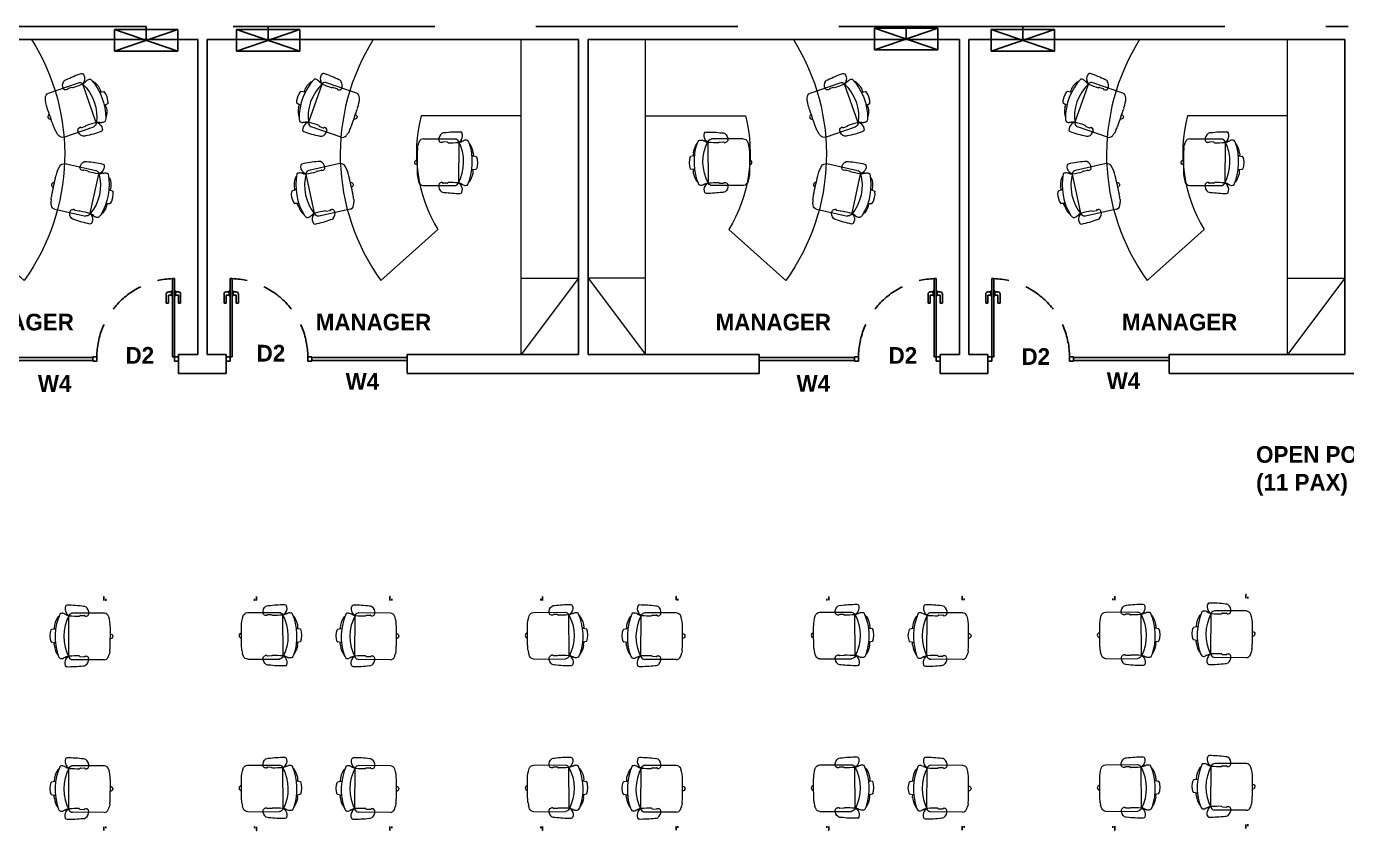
# Model space of a CAD drawing. Header units: inches. Extents: x 482566 to 494966, y -26460 to -22226.
# Drawn here: x 486806 to 487428, y -23959 to -23580 of the extents above; entities that cross this region are included whole.
import ezdxf

# ---------------------------------------------------------------- set-up
doc = ezdxf.new("R2010")
doc.units = ezdxf.units.IN
doc.header["$LTSCALE"] = 15
doc.header["$MEASUREMENT"] = 0
for name, pattern in [('DASHED', [0.75, 0.5, -0.25]), ('HIDDEN2', [0.1875, 0.125, -0.0625]), ('TRATTEGGIATA2', [9.525, 6.35, -3.175])]:
    doc.linetypes.add(name, pattern=pattern)
doc.layers.add('A-furniture', color=50, linetype='Continuous', lineweight=9)
doc.layers.add('I-ANNO-TEXT', color=7, linetype='Continuous', lineweight=18)
for name, color, linetype in [('GLAZING', 4, 'Continuous'), ('I-FURN', 4, 'Continuous'), ('I-WALL-IN', 3, 'Continuous'), ('SUI GAS LINE', 30, 'TRATTEGGIATA2')]:
    doc.layers.add(name, color=color, linetype=linetype)
doc.styles.add('MICRO', font='')
doc.styles.get('MICRO').set_extended_font_data('MicrogrammaSSi', bold=True)

# ---------------------------------------------------------------- blocks, each defined once
blk = doc.blocks.new('A$C6A0E07C9')
at = {"layer": 'A-furniture'}
for p, q in [((-0.214, 0.272), (0.118, 0.288)), ((-0.269, 0.177), (-0.266, 0.205)), ((-0.012, 0.242), (-0.025, 0.242)), ((-0.011, 0.243), (-0.012, 0.242)), ((-0.008, 0.248), (-0.011, 0.243)), ((-0.011, 0.243), (-0.011, 0.243)), ((0.038, 0.251), (-0.003, 0.25)), ((0.042, 0.251), (0.045, 0.247)), ((0.045, 0.247), (0.046, 0.246)), ((0.046, 0.246), (0.048, 0.245)), ((0.048, 0.245), (0.048, 0.245)), ((0.159, 0.25), (0.179, -0.167)), ((0.315, 0.152), (0.319, 0.129)), ((-0.291, 0.02), (-0.289, 0.029)), ((-0.288, 0.01), (-0.291, 0.02)), ((-0.289, 0.029), (-0.284, 0.038)), ((-0.282, 0.002), (-0.288, 0.01)), ((-0.284, 0.038), (-0.276, 0.044)), ((-0.274, -0.003), (-0.282, 0.002)), ((-0.276, 0.044), (-0.267, 0.046)), ((0.315, 0.121), (0.306, 0.12)), ((0.313, 0.121), (0.347, 0.116)), ((0.351, 0.113), (0.36, 0.088)), ((0.364, 0.015), (0.358, -0.011)), ((0.36, 0.088), (0.366, 0.051)), ((0.366, 0.051), (0.364, 0.015)), ((-0.264, -0.004), (-0.274, -0.003)), ((0.311, -0.022), (0.322, -0.023)), ((0.32, -0.023), (0.355, -0.015)), ((0.355, -0.015), (0.356, -0.013)), ((0.356, -0.013), (0.358, -0.011)), ((-0.189, -0.217), (0.143, -0.2)), ((0.009, -0.176), (-0.004, -0.177)), ((0.009, -0.176), (0.009, -0.176)), ((0.01, -0.176), (0.009, -0.176)), ((0.013, -0.182), (0.01, -0.176)), ((0.059, -0.18), (0.018, -0.183)), ((0.063, -0.179), (0.066, -0.175)), ((0.066, -0.175), (0.067, -0.174)), ((0.067, -0.174), (0.069, -0.173)), ((0.069, -0.173), (0.069, -0.173)), ((0.296, -0.147), (0.284, -0.159))]:
    blk.add_line(p, q, dxfattribs=at)
for centre, radius, start, end in [((0.027, 0.278), 0.0792, 129.4999, 189.1152), ((0.007, 0.283), 0.0635, 94.0792, 117.5938), ((0.224, -0.892), 1.257, 92.3594, 100.1757), ((0.117, 0.241), 0.0463, 34.0902, 88.4441), ((0.108, 0.326), 0.0879, 309.6726, 333.0223), ((0.172, 0.345), 0.0192, 28.1256, 89.2436), ((-1.125, 2.793), 2.849, 297.1157, 298.0695), ((-0.92, -0.013), 1.143, 14.0931, 15.0056), ((0.121, 0.323), 0.0749, 330.3794, 24.513), ((0.234, 0.223), 0.0597, 72.5282, 107.7011), ((0.195, 0.222), 0.0806, 25.5198, 45.5387), ((0.182, 0.142), 0.452, 175.5289, 182.0991), ((0.594, -0.035), 0.893, 162.1203, 164.4323), ((-0.21, 0.223), 0.0487, 94.526, 161.0109), ((-0.022, 0.271), 0.0292, 192.0047, 264.4409), ((-0.004, 0.244), 0.00623, 84.8455, 131.3174), ((0.037, 0.241), 0.0101, 64.5281, 88.6391), ((0.001, 1.553), 1.309, 272.0899, 276.676), ((0.149, 0.274), 0.0211, 279.8693, 313.3434), ((-0.249, 0.025), 0.471, 334.5973, 30.9732), ((0.17, 0.245), 0.0129, 130.1366, 158.0173), ((0.187, 0.181), 0.0779, 100.0525, 108.2672), ((-0.301, 0.026), 0.614, 339.6108, 22.0467), ((0.128, 0.125), 0.189, 8.0925, 40.8276), ((72.219, 3.627), 72.574, 182.76527, 182.92488), ((0.31, 0.129), 0.0088, 301.088, 3.1667), ((0.347, 0.111), 0.00513, 22.8184, 91.0076), ((0.081, -0.062), 0.341, 182.481, 200.7553), ((0.116, -0.038), 0.211, 328.6962, 1.8079), ((0.318, -0.031), 0.00903, 2.1237, 63.3709), ((-0.186, -0.16), 0.0572, 202.8821, 266.1169), ((0.052, -0.207), 0.0792, 176.5782, 236.1936), ((0.002, -0.206), 0.0292, 101.2525, 173.6887), ((0.031, -0.214), 0.0635, 248.0997, 271.6142), ((0.017, -0.177), 0.00623, 234.376, 280.848), ((0.058, -0.17), 0.0101, 277.0543, 301.1654), ((0.152, -1.479), 1.309, 89.0174, 93.6036), ((0.138, -0.155), 0.0449, 276.7939, 330.1521), ((0.172, -0.191), 0.0211, 52.3501, 85.8241), ((0.197, -0.155), 0.0211, 212.6602, 229.0352), ((0.163, -0.292), 0.122, 63.0548, 80.6357), ((0.136, -0.248), 0.0879, 32.6712, 56.0209), ((0.202, -0.26), 0.0192, 276.4498, 337.5679), ((-0.92, -0.013), 1.143, 350.6964, 351.6126), ((0.149, -0.244), 0.0749, 341.1805, 35.314), ((0.324, 0.055), 0.26, 246.1539, 250.8174), ((0.249, -0.153), 0.0392, 254.2998, 275.9911), ((0.254, -0.14), 0.0518, 269.3553, 293.3788), ((0.131, 0.976), 1.257, 265.5178, 273.334)]:
    blk.add_arc(centre, radius, start, end, dxfattribs=at)
blk = doc.blocks.new('*U164')
at = {"layer": 'A-furniture'}
for p, q in [((2.5, -0.6), (2.5, 0)), ((3.3, -0.6), (0, -0.6)), ((0.8, -0.6), (0.8, -1.65)), ((1.992, -1.476), (2.525, -2.072))]:
    blk.add_line(p, q, dxfattribs=at)
at = {"layer": 'A-furniture', "linetype": 'HIDDEN2'}
blk.add_line((2.5, 0), (3.3, -0.6), dxfattribs=at)
at = {"layer": 'A-furniture'}
for centre, radius, start, end in [((1.189, -0.145), 1.554, 255.5214, 301.111), ((1.204, -0.234), 2.264, 237.868, 305.7215)]:
    blk.add_arc(centre, radius, start, end, dxfattribs=at)
for p, rotation in [((1.323, -1.428), 86.85652716130764), ((0.691, -2.585), 248.0226334994808), ((1.546, -2.651), 279.5773348211345)]:
    blk.add_blockref('A$C6A0E07C9', p, dxfattribs=dict(at, rotation=rotation))
blk = doc.blocks.new('1505774114')
for p, q in [((381, 1577, 616), (411, 1577, 616)), ((413, 1557, 26), (395, 1557, 26)), ((2781, 1557, 26), (2799, 1557, 26)), ((2813, 1577, 616), (2783, 1577, 616)), ((381, -23, 616), (411, -23, 616)), ((413, -3, 26), (395, -3, 26)), ((2781, -3, 26), (2799, -3, 26)), ((2813, -23, 616), (2783, -23, 616))]:
    blk.add_line(p, q)
at = {"extrusion": (1.22461e-16, 1, 0)}
for centre, radius in [((-381, 586, 1577), 10.5), ((-381, 586, 1577), 8.5), ((-2813, 586, 1577), 10.5), ((-2813, 586, 1577), 8.5)]:
    blk.add_circle(centre, radius, dxfattribs=at)
at = {"extrusion": (0, -1, 0)}
for centre, radius in [((381, 586, 23), 10.5), ((381, 586, 23), 8.5), ((2813, 586, 23), 10.5), ((2813, 586, 23), 8.5)]:
    blk.add_circle(centre, radius, dxfattribs=at)
blk = doc.blocks.new('glass doors- 900')
for p, q in [((387081, -15046), (387081, -14225)), ((387102, -15046), (387102, -14226)), ((387017, -14483), (387017, -14387)), ((387070, -14366), (387038, -14366)), ((387081, -14355), (387070, -14355)), ((387070, -14408), (387070, -14355)), ((387102, -14355), (387113, -14355)), ((387113, -14408), (387113, -14355)), ((387113, -14366), (387145, -14366)), ((387167, -14483), (387167, -14387)), ((387038, -14483), (387017, -14483)), ((387038, -14483), (387038, -14398)), ((387070, -14398), (387038, -14398)), ((387081, -14408), (387070, -14408)), ((387102, -14408), (387113, -14408)), ((387113, -14398), (387145, -14398)), ((387145, -14483), (387145, -14398)), ((387145, -14483), (387167, -14483)), ((387038, -15046), (387038, -15093)), ((387081, -15046), (387038, -15046)), ((387081, -15046), (387081, -15093)), ((387081, -15046), (387081, -15093)), ((387081, -15046), (387102, -15046)), ((387895, -15046), (387895, -15093)), ((387895, -15046), (387895, -15093)), ((387895, -15046), (387895, -15046)), ((387895, -15046), (387938, -15046)), ((387938, -15046), (387938, -15093)), ((387081, -15093), (387038, -15093)), ((387895, -15093), (387938, -15093))]:
    blk.add_line(p, q)
at = {"linetype": 'DASHED', "ltscale": 50}
blk.add_arc((387070, -15050), 825, 358.6028, 89.255, dxfattribs=at)
for centre, start, end in [((387038, -14387), 90, 180), ((387145, -14387), 0, 90)]:
    blk.add_arc(centre, 21.4, start, end)

msp = doc.modelspace()

# ---------------------------------------------------------------- linework, layer by layer
at = {"ltscale": 3}
for p, q in [((486876.93, -23581.39), (486847.07, -23581.39)), ((486847.07, -23581.39), (486847.07, -23591.61)), ((486847.07, -23591.61), (486876.93, -23581.39)), ((486876.93, -23581.39), (486847.07, -23581.39)), ((486847.07, -23581.39), (486876.93, -23591.61)), ((486876.93, -23591.61), (486876.93, -23581.39)), ((486934.43, -23581.39), (486904.57, -23581.39)), ((486904.57, -23581.39), (486904.57, -23591.61)), ((486904.57, -23591.61), (486934.43, -23581.39)), ((486934.43, -23581.39), (486904.57, -23581.39)), ((486904.57, -23581.39), (486934.43, -23591.61)), ((486934.43, -23591.61), (486934.43, -23581.39)), ((487235.43, -23580.89), (487205.57, -23580.89)), ((487205.57, -23580.89), (487205.57, -23591.11)), ((487205.57, -23591.11), (487235.43, -23580.89)), ((487235.43, -23580.89), (487205.57, -23580.89)), ((487205.57, -23580.89), (487235.43, -23591.11)), ((487235.43, -23591.11), (487235.43, -23580.89)), ((487290.43, -23581.39), (487260.57, -23581.39)), ((487260.57, -23581.39), (487260.57, -23591.61)), ((487260.57, -23591.61), (487290.43, -23581.39)), ((487290.43, -23581.39), (487260.57, -23581.39)), ((487260.57, -23581.39), (487290.43, -23591.61)), ((487290.43, -23591.61), (487290.43, -23581.39)), ((486847.07, -23591.61), (486876.93, -23591.61)), ((486904.57, -23591.61), (486934.43, -23591.61)), ((487205.57, -23591.11), (487235.43, -23591.11)), ((487260.57, -23591.61), (487290.43, -23591.61))]:
    msp.add_line(p, q, dxfattribs=at)
at = {"layer": 'GLAZING', "elevation": 6.93}
for points in [[(486836.82, -23736.26), (486791.82, -23736.26)], [(486836.82, -23737.61), (486791.82, -23737.61)], [(486836.82, -23736.26), (486836.82, -23737.61)], [(486940.2, -23736.26), (486940.2, -23737.61)], [(486985.2, -23736.26), (486940.2, -23736.26)], [(486985.2, -23737.61), (486940.2, -23737.61)], [(487196.09, -23736.26), (487151.09, -23736.26)], [(487196.09, -23737.61), (487151.09, -23737.61)], [(487196.09, -23736.26), (487196.09, -23737.61)], [(487299.47, -23736.26), (487299.47, -23737.61)], [(487344.47, -23736.26), (487299.47, -23736.26)], [(487344.47, -23737.61), (487299.47, -23737.61)]]:
    msp.add_lwpolyline(points, dxfattribs=at)
at = {"layer": 'I-WALL-IN'}
for p, q in [((486711.18, -23586.22, 6.93), (486886.32, -23586.22, 6.93)), ((486886.32, -23586.22, 6.93), (486886.32, -23734.72, 6.93)), ((486890.82, -23586.22, 6.93), (487065.96, -23586.22, 6.93)), ((486890.82, -23586.22, 6.93), (486890.82, -23734.72, 6.93)), ((487065.96, -23586.22, 6.93), (487065.96, -23734.72, 6.93)), ((487070.46, -23586.22, 6.93), (487245.59, -23586.22, 6.93)), ((487070.46, -23586.22, 6.93), (487070.46, -23734.72, 6.93)), ((487245.59, -23586.22, 6.93), (487245.59, -23734.72, 6.93)), ((487250.09, -23586.22, 6.93), (487427.4, -23586.22, 6.93)), ((487250.09, -23586.22, 6.93), (487250.09, -23734.72, 6.93)), ((487427.4, -23586.22, 6.93), (487427.4, -23734.72, 6.93)), ((486877.32, -23739.22, 6.93), (486877.32, -23734.72, 6.93)), ((486899.7, -23739.22, 6.93), (486899.7, -23734.72, 6.93)), ((486985.2, -23739.22, 6.93), (486985.2, -23734.72, 6.93)), ((487101.15, -23734.72, 6.93), (487146.15, -23734.72, 6.93)), ((487146.15, -23734.72, 6.93), (487151.09, -23734.72, 6.93)), ((487151.09, -23739.22, 6.93), (487151.09, -23734.72, 6.93)), ((487236.59, -23734.72, 6.93), (487245.59, -23734.72, 6.93)), ((487236.59, -23739.22, 6.93), (487236.59, -23734.72, 6.93)), ((487250.09, -23734.72, 6.93), (487258.97, -23734.72, 6.93)), ((487258.97, -23739.22, 6.93), (487258.97, -23734.72, 6.93)), ((487344.47, -23734.72, 6.93), (487427.4, -23734.72, 6.93)), ((487344.47, -23739.22, 6.93), (487344.47, -23734.72, 6.93)), ((486877.32, -23739.22, 6.93), (486877.32, -23743.72, 6.93)), ((486899.7, -23743.72, 6.93), (486899.7, -23739.22, 6.93)), ((486985.2, -23743.72, 6.93), (486985.2, -23739.22, 6.93)), ((487151.09, -23743.72, 6.93), (487151.09, -23739.22, 6.93)), ((487236.59, -23739.22, 6.93), (487236.59, -23743.72, 6.93)), ((487258.97, -23743.72, 6.93), (487258.97, -23739.22, 6.93)), ((487344.47, -23739.22, 6.93), (487344.47, -23743.72, 6.93)), ((486890.82, -23743.72, 6.93), (486886.32, -23743.72, 6.93)), ((487070.46, -23743.72, 6.93), (487065.96, -23743.72, 6.93)), ((487146.15, -23743.72, 6.93), (487101.15, -23743.72, 6.93)), ((487146.15, -23743.72, 6.93), (487151.09, -23743.72, 6.93)), ((487236.59, -23743.72, 6.93), (487245.59, -23743.72, 6.93)), ((487245.59, -23743.72, 6.93), (487250.09, -23743.72, 6.93)), ((487250.09, -23743.72, 6.93), (487258.97, -23743.72, 6.93)), ((487344.47, -23743.72, 6.93), (487427.4, -23743.72, 6.93)), ((487427.4, -23743.72, 6.93), (487431.9, -23743.72, 6.93))]:
    msp.add_line(p, q, dxfattribs=at)
at = {"layer": 'I-WALL-IN', "elevation": 6.93}
for points in [[(486877.32, -23734.72), (486886.32, -23734.72)], [(486890.82, -23734.72), (486899.7, -23734.72)], [(486985.2, -23734.72), (487065.96, -23734.72)], [(487070.46, -23734.72), (487101.15, -23734.72)], [(486877.32, -23743.72), (486886.32, -23743.72)], [(486890.82, -23743.72), (486899.7, -23743.72)], [(486985.2, -23743.72), (487065.96, -23743.72)], [(487070.46, -23743.72), (487101.15, -23743.72)]]:
    msp.add_lwpolyline(points, dxfattribs=at)
at = {"layer": 'SUI GAS LINE'}
for p, q in [((486331.5, -23580), (487275.5, -23580)), ((486849, -23580), (486862, -23580)), ((486862, -23586.5), (486862, -23580)), ((486919.5, -23586.5), (486919.5, -23580)), ((487220.5, -23586), (487220.5, -23580)), ((487275.5, -23580), (487275.5, -23586.5)), ((487275.5, -23580), (487429, -23580))]:
    msp.add_line(p, q, dxfattribs=at)

# ---------------------------------------------------------------- block references
at = {"yscale": 44.99999999999999, "zscale": 44.99999999999999}
for p, xscale, rotation in [((486711.18, -23586.22, 6.93), -44.99999999999999, 90), ((487065.96, -23586.22, 6.93), 44.99999999999999, 270), ((487070.46, -23586.22, 6.93), -44.99999999999999, 90), ((487427.4, -23586.22, 6.93), 44.99999999999999, 270)]:
    msp.add_blockref('*U164', p, dxfattribs=dict(at, xscale=xscale, rotation=rotation))
at = {"layer": 'A-furniture'}
for p, xscale, yscale, zscale, rotation in [((486833.26, -23866.14, 4.57), 45.00000000027777, 45.00000000027777, 45.00000000027777, 176.8565271613339), ((486918.85, -23865.82, 43.51), -45.00000000027777, 45, 45, 183.1434728386661), ((486968.19, -23866.07, 3.79), 45.00000000027777, 45.00000000027777, 45.00000000027777, 176.8565271613339), ((487053.78, -23865.75, 42.73), -45.00000000027777, 45, 45, 183.1434728386661), ((487103.12, -23866.01, 3.56), 45.00000000027777, 45.00000000027777, 45.00000000027777, 176.8565271613339), ((487188.71, -23865.68, 42.49), -45.00000000027777, 45, 45, 183.1434728386661), ((487238.06, -23865.94, 3.32), 45.00000000027777, 45.00000000027777, 45.00000000027777, 176.8565271613339), ((487323.65, -23865.61, 42.26), -45.00000000027777, 45, 45, 183.1434728386661), ((487371.93, -23865.08, 4.14), 45.00000000027777, 45.00000000027777, 45.00000000027777, 176.8565271613339), ((486833.26, -23938.14, 5.38), 45.00000000027777, 45.00000000027777, 45.00000000027777, 176.8565271613339), ((486918.85, -23937.82, 44.32), -45.00000000027777, 45, 45, 183.1434728386661), ((486968.19, -23938.07, 4.6), 45.00000000027777, 45.00000000027777, 45.00000000027777, 176.8565271613339), ((487053.78, -23937.75, 43.54), -45.00000000027777, 45, 45, 183.1434728386661), ((487103.12, -23938.01, 4.37), 45.00000000027777, 45.00000000027777, 45.00000000027777, 176.8565271613339), ((487188.71, -23937.68, 43.3), -45.00000000027777, 45, 45, 183.1434728386661), ((487238.06, -23937.94, 4.13), 45.00000000027777, 45.00000000027777, 45.00000000027777, 176.8565271613339), ((487323.65, -23937.61, 43.07), -45.00000000027777, 45, 45, 183.1434728386661), ((487371.93, -23937.08, 4.95), 45.00000000027777, 45.00000000027777, 45.00000000027777, 176.8565271613339)]:
    msp.add_blockref('A$C6A0E07C9', p, dxfattribs=dict(at, xscale=xscale, yscale=yscale, zscale=zscale, rotation=rotation))
at = {"layer": 'GLAZING'}
for p, xscale, yscale, zscale in [((504294.03, -23058.83, 6.93), -0.04500000025145709, 0.04499999998952262, 0.04499999999999744), ((469482.99, -23058.83, 6.93), 0.04500000025145709, 0.04500000025145709, 0.04500000025145709), ((504653.3, -23058.83, 6.93), -0.04500000025145709, 0.04499999998952262, 0.04499999999999744), ((469842.26, -23058.83, 6.93), 0.04500000025145709, 0.04500000025145709, 0.04500000025145709)]:
    msp.add_blockref('glass doors- 900', p, dxfattribs=dict(at, xscale=xscale, yscale=yscale, zscale=zscale))
at = {"layer": 'I-FURN', "linetype": 'TRATTEGGIATA2', "xscale": 0.04499999998952262, "yscale": 0.04499999998952262, "zscale": 0.04499999998952262, "rotation": 90}
for p in [(487451.7, -23975.03, -25.96), (486913.03, -23976.08, -25.54), (487047.96, -23976.02, -26.31), (487182.9, -23975.95, -26.55), (487317.83, -23975.88, -26.79)]:
    msp.add_blockref('1505774114', p, dxfattribs=at)

# ---------------------------------------------------------------- texts
at = {"layer": 'I-ANNO-TEXT', "char_height": 7.875, "attachment_point": 1, "style": 'MICRO'}
for s, width, insert in [('{\\fBahnschrift Light|b1|i0|c0|p34;MANAGER }', 7.4099, (486773.5, -23715.57, 6.93)), ('{\\fBahnschrift Light|b1|i0|c0|p34;MANAGER }', 7.4099, (486942.03, -23715.57, 6.93)), ('{\\fBahnschrift Light|b1|i0|c0|p34;MANAGER }', 7.4099, (487130.62, -23715.57, 6.93)), ('{\\fBahnschrift Light|b1|i0|c0|p34;MANAGER }', 7.4099, (487322.25, -23715.57, 6.93)), ('{\\fBahnschrift Light|b1|i0|c0|p34;D2}', 7.4099, (486852.31, -23731.26, 6.93)), ('{\\fBahnschrift Light|b1|i0|c0|p34;D2}', 7.4099, (486914.14, -23730.23, 6.93)), ('{\\fBahnschrift Light|b1|i0|c0|p34;D2}', 7.4099, (487212.2, -23731.3, 6.93)), ('{\\fBahnschrift Light|b1|i0|c0|p34;D2}', 7.4099, (487274.87, -23731.82, 6.93)), ('{\\fBahnschrift Light|b1|i0|c0|p34;W4}', 7.4099, (486810.98, -23744.54, 6.93)), ('{\\fBahnschrift Light|b1|i0|c0|p34;W4}', 7.4099, (486956.12, -23743.56, 6.93)), ('{\\fBahnschrift Light|b1|i0|c0|p34;W4}', 7.4099, (487168.79, -23744.53, 6.93)), ('{\\fBahnschrift Light|b1|i0|c0|p34;W4}', 7.4099, (487315.08, -23743.22, 6.93)), ('{\\fBahnschrift Light|b1|i0|c0|p34;OPEN POOL\\P(11 PAX)}', 2474.1483, (487385.52, -23778.02, 6.93))]:
    msp.add_mtext_dynamic_manual_height_columns(s, width=width, gutter_width=1.5, heights=[0], dxfattribs=dict(at, insert=insert))

doc.saveas('drawing.dxf')
